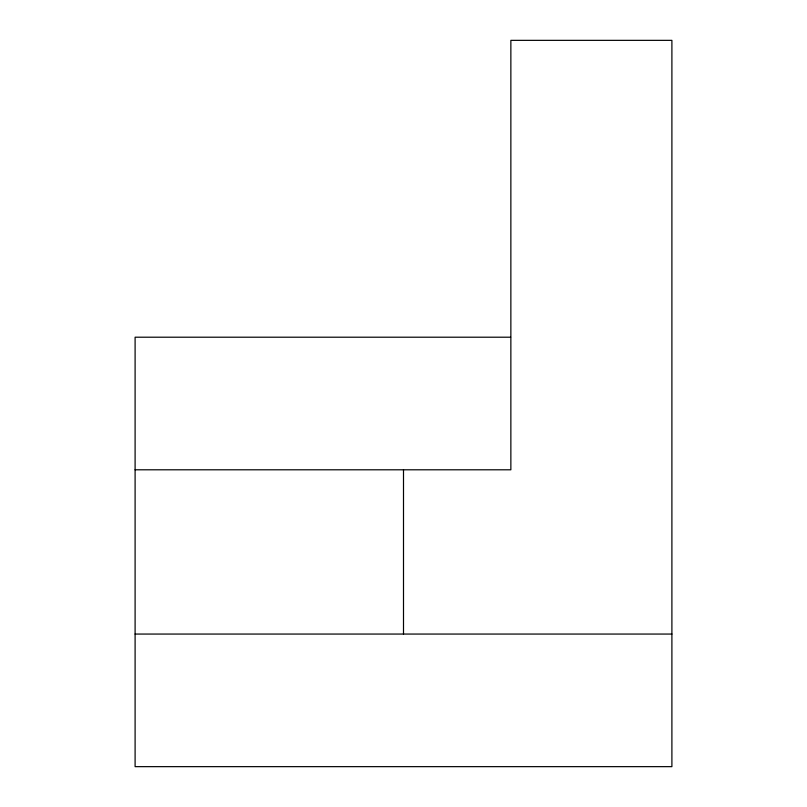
<?xml version="1.0" encoding="UTF-8"?>
<svg xmlns="http://www.w3.org/2000/svg" width="807" height="807" viewBox="0 0 807 807"><rect width="100%" height="100%" fill="white"/><g stroke="black" fill="none" stroke-linecap="round" stroke-linejoin="round"><path stroke-width="1.21" d="M510.609 337.205L135.102 337.205L135.102 766.65L671.898 766.65L671.898 40.35L510.861 40.35L510.861 469.795L135.102 469.795M135.102 634.06L671.898 634.06M403.5 469.795L403.5 634.06"/></g></svg>
